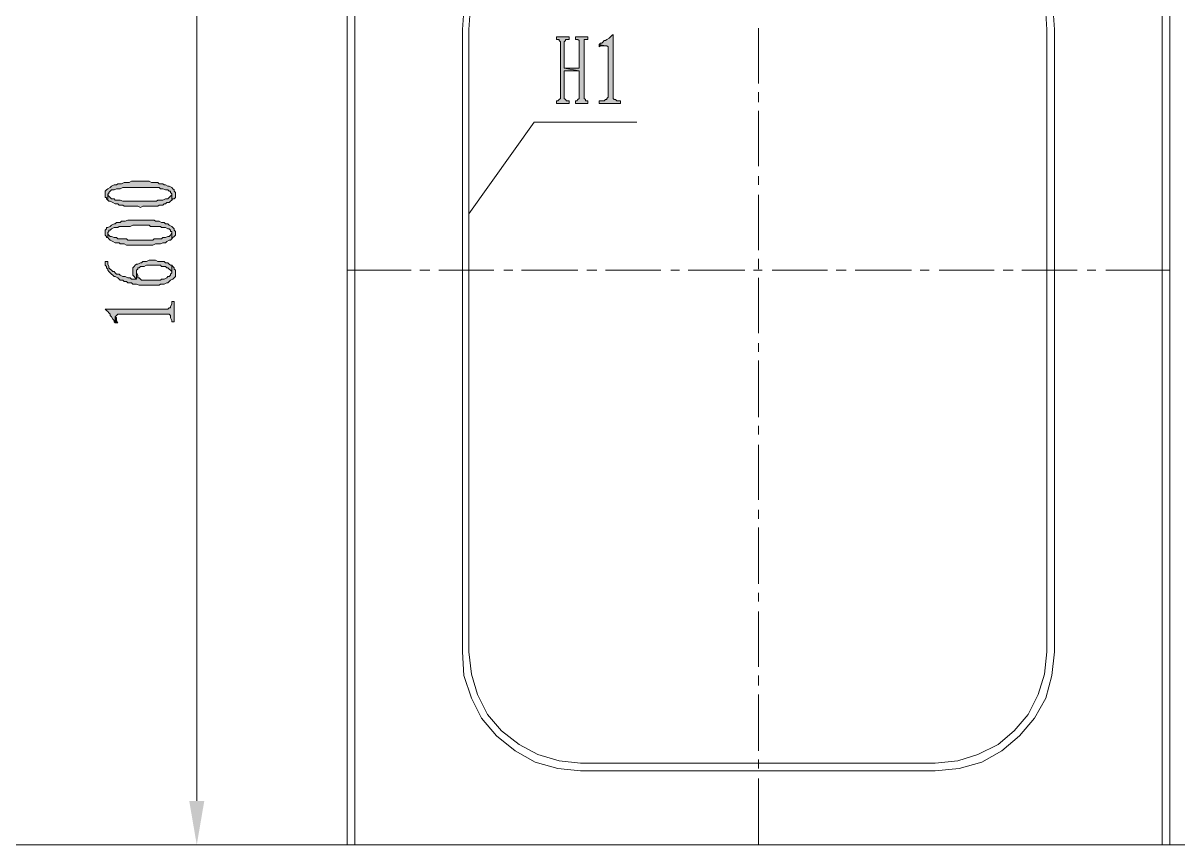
# Model space of a CAD drawing. Header units: inches. Extents: x 20 to 409, y 5 to 283.
# Drawn here: x 280.15 to 319.14, y 179 to 206.73 of the extents above; entities that cross this region are included whole.
import ezdxf

# ---------------------------------------------------------------- set-up
doc = ezdxf.new("R2010")
doc.units = ezdxf.units.IN
doc.header["$MEASUREMENT"] = 0
doc.layers.add('C00-00-00', color=7, linetype='Continuous')

msp = doc.modelspace()

# ---------------------------------------------------------------- hatches: boundary and pattern name
at = {"layer": 'C00-00-00'}
h = msp.add_hatch(color=0, dxfattribs=at)
h.dxf.hatch_style = 2
h.paths.add_polyline_path([(298.586, 206.266), (298.163, 206.266), (298.163, 206.181), (298.247, 206.181), (298.247, 206.139), (298.29, 206.096), (298.29, 204.191), (298.247, 204.149), (298.205, 204.107), (298.163, 204.107), (298.163, 204.022), (298.586, 204.022), (298.586, 204.107), (298.501, 204.107), (298.459, 204.149), (298.417, 204.191), (298.417, 205.123), (298.925, 205.123), (298.417, 205.207), (298.417, 206.096), (298.459, 206.139), (298.459, 206.181), (298.501, 206.181), (298.586, 206.181)])
h = msp.add_hatch(color=0, dxfattribs=at)
h.dxf.hatch_style = 2
h.paths.add_polyline_path([(299.221, 206.266), (298.798, 206.266), (298.798, 206.181), (298.882, 206.181), (298.925, 206.139), (298.925, 205.207), (298.417, 205.207), (298.925, 205.123), (298.925, 204.191), (298.882, 204.149), (298.84, 204.107), (298.798, 204.107), (298.798, 204.022), (299.221, 204.022), (299.221, 204.107), (299.136, 204.107), (299.136, 204.149), (299.094, 204.191), (299.094, 206.181), (299.136, 206.181), (299.221, 206.181)])
h = msp.add_hatch(color=0, dxfattribs=at)
h.dxf.hatch_style = 2
h.paths.add_polyline_path([(300.068, 206.35), (300.025, 206.308), (299.983, 206.266), (299.941, 206.223), (299.856, 206.181), (299.814, 206.139), (299.771, 206.139), (299.729, 206.096), (299.687, 206.054), (299.644, 206.054), (299.602, 206.012), (299.814, 205.969), (299.856, 205.969), (299.898, 205.927), (299.898, 204.234), (299.856, 204.191), (299.856, 204.149), (299.814, 204.149), (299.771, 204.107), (299.602, 204.107), (299.602, 204.022), (300.322, 204.022), (300.322, 204.107), (300.195, 204.107), (300.152, 204.149), (300.11, 204.149), (300.068, 204.191)])
h = msp.add_hatch(color=0, dxfattribs=at)
h.dxf.hatch_style = 2
h.paths.add_polyline_path([(299.602, 206.012), (299.602, 205.927), (299.644, 205.969), (299.814, 205.969)])
h = msp.add_hatch(color=0, dxfattribs=at)
h.dxf.hatch_style = 2
h.paths.add_polyline_path([(282.923, 200.974), (282.923, 200.847), (282.965, 200.847), (282.965, 200.805), (283.007, 200.762), (283.007, 200.974), (283.05, 200.974), (283.05, 201.016), (283.092, 201.059), (283.134, 201.101), (283.219, 201.101), (283.304, 201.143), (283.431, 201.143), (283.515, 201.186), (284.108, 201.186), (284.743, 201.186), (284.785, 201.143), (284.87, 201.143), (284.955, 201.101), (285.039, 201.101), (285.082, 201.059), (285.124, 201.059), (285.124, 201.016), (285.166, 200.974), (285.166, 200.762), (285.209, 200.805), (285.251, 200.805), (285.293, 200.847), (285.293, 201.016), (285.251, 201.059), (285.251, 201.101), (285.209, 201.143), (285.166, 201.186), (285.082, 201.228), (285.039, 201.228), (284.955, 201.27), (284.912, 201.27), (284.87, 201.313), (284.743, 201.313), (284.701, 201.355), (284.489, 201.355), (284.404, 201.397), (283.812, 201.397), (283.727, 201.355), (283.558, 201.355), (283.473, 201.313), (283.346, 201.313), (283.304, 201.27), (283.219, 201.27), (283.134, 201.228), (283.092, 201.186), (283.007, 201.143), (282.965, 201.101), (282.923, 201.059)])
h = msp.add_hatch(color=0, dxfattribs=at)
h.dxf.hatch_style = 2
h.paths.add_polyline_path([(283.007, 200.762), (283.05, 200.72), (283.092, 200.72), (283.177, 200.678), (283.261, 200.635), (283.346, 200.635), (283.388, 200.593), (283.515, 200.593), (283.558, 200.551), (284.023, 200.551), (284.108, 200.508), (284.193, 200.551), (284.701, 200.551), (284.743, 200.593), (284.87, 200.593), (284.912, 200.635), (284.955, 200.635), (284.997, 200.678), (285.082, 200.678), (285.124, 200.72), (285.166, 200.762), (285.166, 200.932), (285.124, 200.889), (285.082, 200.847), (285.039, 200.805), (284.955, 200.805), (284.87, 200.762), (284.701, 200.762), (284.658, 200.72), (283.515, 200.72), (283.431, 200.762), (283.261, 200.762), (283.219, 200.805), (283.134, 200.805), (283.092, 200.847), (283.05, 200.889), (283.007, 200.932), (283.007, 200.974)])
h = msp.add_hatch(color=0, dxfattribs=at)
h.dxf.hatch_style = 2
h.paths.add_polyline_path([(282.923, 199.662), (282.923, 199.577), (282.965, 199.535), (282.965, 199.492), (283.007, 199.492), (283.007, 199.662), (283.05, 199.704), (283.05, 199.746), (283.092, 199.746), (283.134, 199.789), (283.219, 199.831), (283.346, 199.831), (283.388, 199.873), (283.769, 199.873), (283.854, 199.916), (284.108, 199.916), (284.404, 199.916), (284.447, 199.873), (284.785, 199.873), (284.828, 199.831), (284.955, 199.831), (285.039, 199.789), (285.082, 199.789), (285.124, 199.746), (285.124, 199.704), (285.166, 199.704), (285.166, 199.45), (285.209, 199.492), (285.251, 199.535), (285.293, 199.577), (285.293, 199.704), (285.251, 199.746), (285.251, 199.789), (285.209, 199.831), (285.166, 199.873), (285.082, 199.916), (285.039, 199.958), (284.955, 199.958), (284.912, 200), (284.828, 200), (284.743, 200.043), (284.616, 200.043), (284.574, 200.085), (283.685, 200.085), (283.6, 200.043), (283.473, 200.043), (283.431, 200), (283.304, 200), (283.261, 199.958), (283.219, 199.958), (283.134, 199.916), (283.092, 199.873), (283.007, 199.831), (282.965, 199.831), (282.965, 199.789), (282.923, 199.746)])
h = msp.add_hatch(color=0, dxfattribs=at)
h.dxf.hatch_style = 2
h.paths.add_polyline_path([(283.007, 199.492), (283.05, 199.45), (283.092, 199.408), (283.177, 199.365), (283.261, 199.323), (283.388, 199.323), (283.431, 199.281), (283.558, 199.281), (283.642, 199.238), (284.531, 199.238), (284.616, 199.281), (284.701, 199.281), (284.743, 199.281), (284.785, 199.281), (284.87, 199.323), (284.955, 199.323), (284.997, 199.365), (285.082, 199.408), (285.124, 199.408), (285.166, 199.45), (285.166, 199.662), (285.124, 199.577), (285.082, 199.535), (285.039, 199.535), (284.955, 199.492), (284.87, 199.492), (284.828, 199.45), (284.574, 199.45), (284.531, 199.408), (283.685, 199.408), (283.642, 199.45), (283.346, 199.45), (283.304, 199.492), (283.219, 199.492), (283.134, 199.535), (283.092, 199.535), (283.05, 199.577), (283.007, 199.619), (283.007, 199.662)])
h = msp.add_hatch(color=0, dxfattribs=at)
h.dxf.hatch_style = 2
h.paths.add_polyline_path([(282.923, 198.688), (282.923, 198.561), (282.965, 198.519), (282.965, 198.476), (283.007, 198.434), (283.007, 198.392), (283.05, 198.349), (283.092, 198.307), (283.134, 198.265), (283.177, 198.222), (283.219, 198.18), (283.261, 198.18), (283.346, 198.138), (283.388, 198.095), (283.431, 198.053), (283.515, 198.053), (283.558, 198.011), (283.642, 198.011), (283.685, 197.968), (283.812, 197.968), (283.854, 197.926), (283.981, 197.926), (284.066, 197.884), (284.743, 197.884), (284.785, 197.926), (284.912, 197.926), (284.997, 197.968), (285.039, 197.968), (285.082, 198.011), (285.124, 198.053), (285.209, 198.095), (285.251, 198.138), (285.293, 198.18), (285.293, 198.392), (285.251, 198.434), (285.251, 198.476), (285.209, 198.519), (285.166, 198.561), (285.166, 198.307), (285.124, 198.265), (285.124, 198.222), (285.082, 198.18), (285.039, 198.18), (284.997, 198.138), (284.912, 198.095), (284.828, 198.095), (284.785, 198.053), (284.15, 198.053), (284.108, 198.095), (284.066, 198.138), (284.023, 198.138), (284.023, 198.18), (284.023, 198.222), (283.981, 198.307), (283.981, 198.349), (283.981, 198.095), (283.812, 198.095), (283.769, 198.138), (283.685, 198.138), (283.6, 198.18), (283.515, 198.18), (283.431, 198.222), (283.388, 198.265), (283.304, 198.265), (283.261, 198.307), (283.219, 198.349), (283.177, 198.349), (283.134, 198.392), (283.092, 198.434), (283.05, 198.476), (283.05, 198.519), (283.007, 198.603), (283.007, 198.688)])
h = msp.add_hatch(color=0, dxfattribs=at)
h.dxf.hatch_style = 2
h.paths.add_polyline_path([(283.854, 198.392), (283.854, 198.222), (283.896, 198.18), (283.939, 198.138), (283.981, 198.095), (283.981, 198.392), (284.023, 198.434), (284.023, 198.476), (284.066, 198.476), (284.108, 198.519), (284.235, 198.519), (284.32, 198.561), (284.785, 198.561), (284.828, 198.519), (284.912, 198.519), (284.955, 198.519), (284.997, 198.476), (285.039, 198.476), (285.082, 198.434), (285.124, 198.392), (285.166, 198.349), (285.166, 198.307), (285.166, 198.561), (285.124, 198.561), (285.082, 198.603), (285.039, 198.646), (284.955, 198.646), (284.912, 198.688), (284.701, 198.688), (284.616, 198.73), (284.404, 198.73), (284.32, 198.688), (284.193, 198.688), (284.15, 198.646), (284.108, 198.646), (284.023, 198.603), (283.981, 198.603), (283.939, 198.561), (283.896, 198.519), (283.854, 198.476)])
h = msp.add_hatch(color=0, dxfattribs=at)
h.dxf.hatch_style = 2
h.paths.add_polyline_path([(282.923, 197.079), (282.965, 197.037), (283.007, 196.995), (283.05, 196.952), (283.092, 196.91), (283.092, 196.868), (283.134, 196.825), (283.177, 196.741), (283.219, 196.698), (283.219, 196.656), (283.261, 196.614), (283.261, 196.825), (283.304, 196.868), (283.346, 196.91), (285.082, 196.91), (285.124, 196.868), (285.124, 196.783), (285.166, 196.698), (285.166, 196.656), (285.251, 196.656), (285.251, 197.333), (285.166, 197.333), (285.166, 197.249), (285.124, 197.164), (285.124, 197.122), (285.082, 197.122), (285.039, 197.079)])
h = msp.add_hatch(color=0, dxfattribs=at)
h.dxf.hatch_style = 2
h.paths.add_polyline_path([(283.261, 196.614), (283.346, 196.614), (283.304, 196.698), (283.304, 196.783), (283.261, 196.825)])
h = msp.add_hatch(color=0, dxfattribs=at)
h.dxf.hatch_style = 2
h.paths.add_polyline_path([(285.759, 180.485), (286.267, 180.485), (286.013, 179.003)])

# ---------------------------------------------------------------- linework, layer by layer
at = {"layer": 'C00-00-00', "color": 0, "lineweight": 0}
for points in [[(318.61, 236.915), (318.61, 179.003)], [(318.864, 236.915), (318.864, 179.003)], [(291.093, 236.365), (291.093, 179.003)], [(291.347, 236.365), (291.347, 179.003)], [(286.013, 217.526), (286.013, 180.485)], [(295.072, 207.79), (294.988, 206.52)], [(295.284, 207.79), (295.199, 206.52)], [(314.715, 206.52), (314.63, 207.79)], [(314.969, 185.522), (314.969, 206.52), (314.884, 207.79)], [(294.988, 185.522), (294.988, 206.52)], [(295.199, 185.522), (295.199, 206.52)], [(304.978, 206.562), (304.978, 204.699)], [(314.715, 185.522), (314.715, 206.52)], [(304.978, 204.403), (304.978, 204.064)], [(304.978, 203.768), (304.978, 201.905)], [(300.872, 203.387), (297.401, 203.387), (295.199, 200.297)], [(304.978, 201.567), (304.978, 201.27)], [(304.978, 200.932), (304.978, 199.069)], [(304.978, 198.773), (304.978, 198.434)], [(293.252, 198.392), (291.093, 198.392)], [(293.887, 198.392), (293.548, 198.392)], [(296.046, 198.392), (294.183, 198.392)], [(296.681, 198.392), (296.385, 198.392)], [(298.882, 198.392), (296.977, 198.392)], [(299.517, 198.392), (299.179, 198.392)], [(301.676, 198.392), (299.814, 198.392)], [(302.311, 198.392), (302.015, 198.392)], [(304.513, 198.392), (302.608, 198.392)], [(305.105, 198.392), (304.809, 198.392)], [(304.978, 198.138), (304.978, 196.275)], [(307.307, 198.392), (305.444, 198.392)], [(307.942, 198.392), (307.603, 198.392)], [(310.143, 198.392), (308.238, 198.392)], [(310.736, 198.392), (310.439, 198.392)], [(312.937, 198.392), (311.074, 198.392)], [(313.572, 198.392), (313.233, 198.392)], [(315.731, 198.392), (313.868, 198.392)], [(316.366, 198.392), (316.07, 198.392)], [(318.864, 198.392), (316.705, 198.392)], [(304.978, 195.936), (304.978, 195.64)], [(304.978, 195.344), (304.978, 193.439)], [(304.978, 193.142), (304.978, 192.846)], [(304.978, 192.507), (304.978, 190.645)], [(304.978, 190.306), (304.978, 190.01)], [(304.978, 189.713), (304.978, 187.808)], [(304.978, 187.512), (304.978, 187.216)], [(304.978, 186.877), (304.978, 185.014)], [(294.988, 185.522), (295.03, 184.718), (295.284, 183.956), (295.623, 183.279), (296.131, 182.686), (296.766, 182.178), (297.443, 181.797), (298.205, 181.585), (298.967, 181.501)], [(295.199, 185.522), (295.284, 184.76), (295.496, 184.083), (295.834, 183.406), (296.3, 182.855), (296.893, 182.39), (297.528, 182.051), (298.247, 181.839), (298.967, 181.755)], [(310.947, 181.501), (311.752, 181.585), (312.514, 181.797), (313.191, 182.178), (313.784, 182.686), (314.292, 183.279), (314.673, 183.956), (314.884, 184.718), (314.969, 185.522)], [(310.947, 181.755), (311.709, 181.839), (312.387, 182.051), (313.064, 182.39), (313.614, 182.855), (314.08, 183.406), (314.419, 184.083), (314.63, 184.76), (314.715, 185.522)], [(304.978, 184.718), (304.978, 184.379)], [(304.978, 184.083), (304.978, 182.178)], [(298.967, 181.755), (310.947, 181.755)], [(304.978, 181.882), (304.978, 181.585)], [(310.947, 181.755), (309.635, 181.755)], [(298.967, 181.501), (310.947, 181.501)], [(304.978, 181.247), (304.978, 179.003)], [(157.828, 179.003), (386.216, 179.003)], [(290.035, 179.003), (285.42, 179.003)], [(291.347, 179.003), (291.093, 179.003)], [(318.864, 179.003), (318.61, 179.003)]]:
    msp.add_lwpolyline(points, dxfattribs=at)
for points in [[(298.586, 206.266), (298.163, 206.266), (298.163, 206.181), (298.247, 206.181), (298.247, 206.139), (298.29, 206.096), (298.29, 204.191), (298.247, 204.149), (298.205, 204.107), (298.163, 204.107), (298.163, 204.022), (298.586, 204.022), (298.586, 204.107), (298.501, 204.107), (298.459, 204.149), (298.417, 204.191), (298.417, 205.123), (298.925, 205.123), (298.417, 205.207), (298.417, 206.096), (298.459, 206.139), (298.459, 206.181), (298.501, 206.181), (298.586, 206.181)], [(299.221, 206.266), (298.798, 206.266), (298.798, 206.181), (298.882, 206.181), (298.925, 206.139), (298.925, 205.207), (298.417, 205.207), (298.925, 205.123), (298.925, 204.191), (298.882, 204.149), (298.84, 204.107), (298.798, 204.107), (298.798, 204.022), (299.221, 204.022), (299.221, 204.107), (299.136, 204.107), (299.136, 204.149), (299.094, 204.191), (299.094, 206.181), (299.136, 206.181), (299.221, 206.181)], [(300.068, 206.35), (300.025, 206.308), (299.983, 206.266), (299.941, 206.223), (299.856, 206.181), (299.814, 206.139), (299.771, 206.139), (299.729, 206.096), (299.687, 206.054), (299.644, 206.054), (299.602, 206.012), (299.814, 205.969), (299.856, 205.969), (299.898, 205.927), (299.898, 204.234), (299.856, 204.191), (299.856, 204.149), (299.814, 204.149), (299.771, 204.107), (299.602, 204.107), (299.602, 204.022), (300.322, 204.022), (300.322, 204.107), (300.195, 204.107), (300.152, 204.149), (300.11, 204.149), (300.068, 204.191)], [(299.602, 206.012), (299.602, 205.927), (299.644, 205.969), (299.814, 205.969)], [(282.923, 200.974), (282.923, 200.847), (282.965, 200.847), (282.965, 200.805), (283.007, 200.762), (283.007, 200.974), (283.05, 200.974), (283.05, 201.016), (283.092, 201.059), (283.134, 201.101), (283.219, 201.101), (283.304, 201.143), (283.431, 201.143), (283.515, 201.186), (284.108, 201.186), (284.743, 201.186), (284.785, 201.143), (284.87, 201.143), (284.955, 201.101), (285.039, 201.101), (285.082, 201.059), (285.124, 201.059), (285.124, 201.016), (285.166, 200.974), (285.166, 200.762), (285.209, 200.805), (285.251, 200.805), (285.293, 200.847), (285.293, 201.016), (285.251, 201.059), (285.251, 201.101), (285.209, 201.143), (285.166, 201.186), (285.082, 201.228), (285.039, 201.228), (284.955, 201.27), (284.912, 201.27), (284.87, 201.313), (284.743, 201.313), (284.701, 201.355), (284.489, 201.355), (284.404, 201.397), (283.812, 201.397), (283.727, 201.355), (283.558, 201.355), (283.473, 201.313), (283.346, 201.313), (283.304, 201.27), (283.219, 201.27), (283.134, 201.228), (283.092, 201.186), (283.007, 201.143), (282.965, 201.101), (282.923, 201.059)], [(283.007, 200.762), (283.05, 200.72), (283.092, 200.72), (283.177, 200.678), (283.261, 200.635), (283.346, 200.635), (283.388, 200.593), (283.515, 200.593), (283.558, 200.551), (284.023, 200.551), (284.108, 200.508), (284.193, 200.551), (284.701, 200.551), (284.743, 200.593), (284.87, 200.593), (284.912, 200.635), (284.955, 200.635), (284.997, 200.678), (285.082, 200.678), (285.124, 200.72), (285.166, 200.762), (285.166, 200.932), (285.124, 200.889), (285.082, 200.847), (285.039, 200.805), (284.955, 200.805), (284.87, 200.762), (284.701, 200.762), (284.658, 200.72), (283.515, 200.72), (283.431, 200.762), (283.261, 200.762), (283.219, 200.805), (283.134, 200.805), (283.092, 200.847), (283.05, 200.889), (283.007, 200.932), (283.007, 200.974)], [(282.923, 199.662), (282.923, 199.577), (282.965, 199.535), (282.965, 199.492), (283.007, 199.492), (283.007, 199.662), (283.05, 199.704), (283.05, 199.746), (283.092, 199.746), (283.134, 199.789), (283.219, 199.831), (283.346, 199.831), (283.388, 199.873), (283.769, 199.873), (283.854, 199.916), (284.108, 199.916), (284.404, 199.916), (284.447, 199.873), (284.785, 199.873), (284.828, 199.831), (284.955, 199.831), (285.039, 199.789), (285.082, 199.789), (285.124, 199.746), (285.124, 199.704), (285.166, 199.704), (285.166, 199.45), (285.209, 199.492), (285.251, 199.535), (285.293, 199.577), (285.293, 199.704), (285.251, 199.746), (285.251, 199.789), (285.209, 199.831), (285.166, 199.873), (285.082, 199.916), (285.039, 199.958), (284.955, 199.958), (284.912, 200), (284.828, 200), (284.743, 200.043), (284.616, 200.043), (284.574, 200.085), (283.685, 200.085), (283.6, 200.043), (283.473, 200.043), (283.431, 200), (283.304, 200), (283.261, 199.958), (283.219, 199.958), (283.134, 199.916), (283.092, 199.873), (283.007, 199.831), (282.965, 199.831), (282.965, 199.789), (282.923, 199.746)], [(283.007, 199.492), (283.05, 199.45), (283.092, 199.408), (283.177, 199.365), (283.261, 199.323), (283.388, 199.323), (283.431, 199.281), (283.558, 199.281), (283.642, 199.238), (284.531, 199.238), (284.616, 199.281), (284.701, 199.281), (284.743, 199.281), (284.785, 199.281), (284.87, 199.323), (284.955, 199.323), (284.997, 199.365), (285.082, 199.408), (285.124, 199.408), (285.166, 199.45), (285.166, 199.662), (285.124, 199.577), (285.082, 199.535), (285.039, 199.535), (284.955, 199.492), (284.87, 199.492), (284.828, 199.45), (284.574, 199.45), (284.531, 199.408), (283.685, 199.408), (283.642, 199.45), (283.346, 199.45), (283.304, 199.492), (283.219, 199.492), (283.134, 199.535), (283.092, 199.535), (283.05, 199.577), (283.007, 199.619), (283.007, 199.662)], [(282.923, 198.688), (282.923, 198.561), (282.965, 198.519), (282.965, 198.476), (283.007, 198.434), (283.007, 198.392), (283.05, 198.349), (283.092, 198.307), (283.134, 198.265), (283.177, 198.222), (283.219, 198.18), (283.261, 198.18), (283.346, 198.138), (283.388, 198.095), (283.431, 198.053), (283.515, 198.053), (283.558, 198.011), (283.642, 198.011), (283.685, 197.968), (283.812, 197.968), (283.854, 197.926), (283.981, 197.926), (284.066, 197.884), (284.743, 197.884), (284.785, 197.926), (284.912, 197.926), (284.997, 197.968), (285.039, 197.968), (285.082, 198.011), (285.124, 198.053), (285.209, 198.095), (285.251, 198.138), (285.293, 198.18), (285.293, 198.392), (285.251, 198.434), (285.251, 198.476), (285.209, 198.519), (285.166, 198.561), (285.166, 198.307), (285.124, 198.265), (285.124, 198.222), (285.082, 198.18), (285.039, 198.18), (284.997, 198.138), (284.912, 198.095), (284.828, 198.095), (284.785, 198.053), (284.15, 198.053), (284.108, 198.095), (284.066, 198.138), (284.023, 198.138), (284.023, 198.18), (284.023, 198.222), (283.981, 198.307), (283.981, 198.349), (283.981, 198.095), (283.812, 198.095), (283.769, 198.138), (283.685, 198.138), (283.6, 198.18), (283.515, 198.18), (283.431, 198.222), (283.388, 198.265), (283.304, 198.265), (283.261, 198.307), (283.219, 198.349), (283.177, 198.349), (283.134, 198.392), (283.092, 198.434), (283.05, 198.476), (283.05, 198.519), (283.007, 198.603), (283.007, 198.688)], [(283.854, 198.392), (283.854, 198.222), (283.896, 198.18), (283.939, 198.138), (283.981, 198.095), (283.981, 198.392), (284.023, 198.434), (284.023, 198.476), (284.066, 198.476), (284.108, 198.519), (284.235, 198.519), (284.32, 198.561), (284.785, 198.561), (284.828, 198.519), (284.912, 198.519), (284.955, 198.519), (284.997, 198.476), (285.039, 198.476), (285.082, 198.434), (285.124, 198.392), (285.166, 198.349), (285.166, 198.307), (285.166, 198.561), (285.124, 198.561), (285.082, 198.603), (285.039, 198.646), (284.955, 198.646), (284.912, 198.688), (284.701, 198.688), (284.616, 198.73), (284.404, 198.73), (284.32, 198.688), (284.193, 198.688), (284.15, 198.646), (284.108, 198.646), (284.023, 198.603), (283.981, 198.603), (283.939, 198.561), (283.896, 198.519), (283.854, 198.476)], [(282.923, 197.079), (282.965, 197.037), (283.007, 196.995), (283.05, 196.952), (283.092, 196.91), (283.092, 196.868), (283.134, 196.825), (283.177, 196.741), (283.219, 196.698), (283.219, 196.656), (283.261, 196.614), (283.261, 196.825), (283.304, 196.868), (283.346, 196.91), (285.082, 196.91), (285.124, 196.868), (285.124, 196.783), (285.166, 196.698), (285.166, 196.656), (285.251, 196.656), (285.251, 197.333), (285.166, 197.333), (285.166, 197.249), (285.124, 197.164), (285.124, 197.122), (285.082, 197.122), (285.039, 197.079)], [(283.261, 196.614), (283.346, 196.614), (283.304, 196.698), (283.304, 196.783), (283.261, 196.825)]]:
    msp.add_lwpolyline(points, close=True, dxfattribs=at)

doc.saveas('drawing.dxf')
